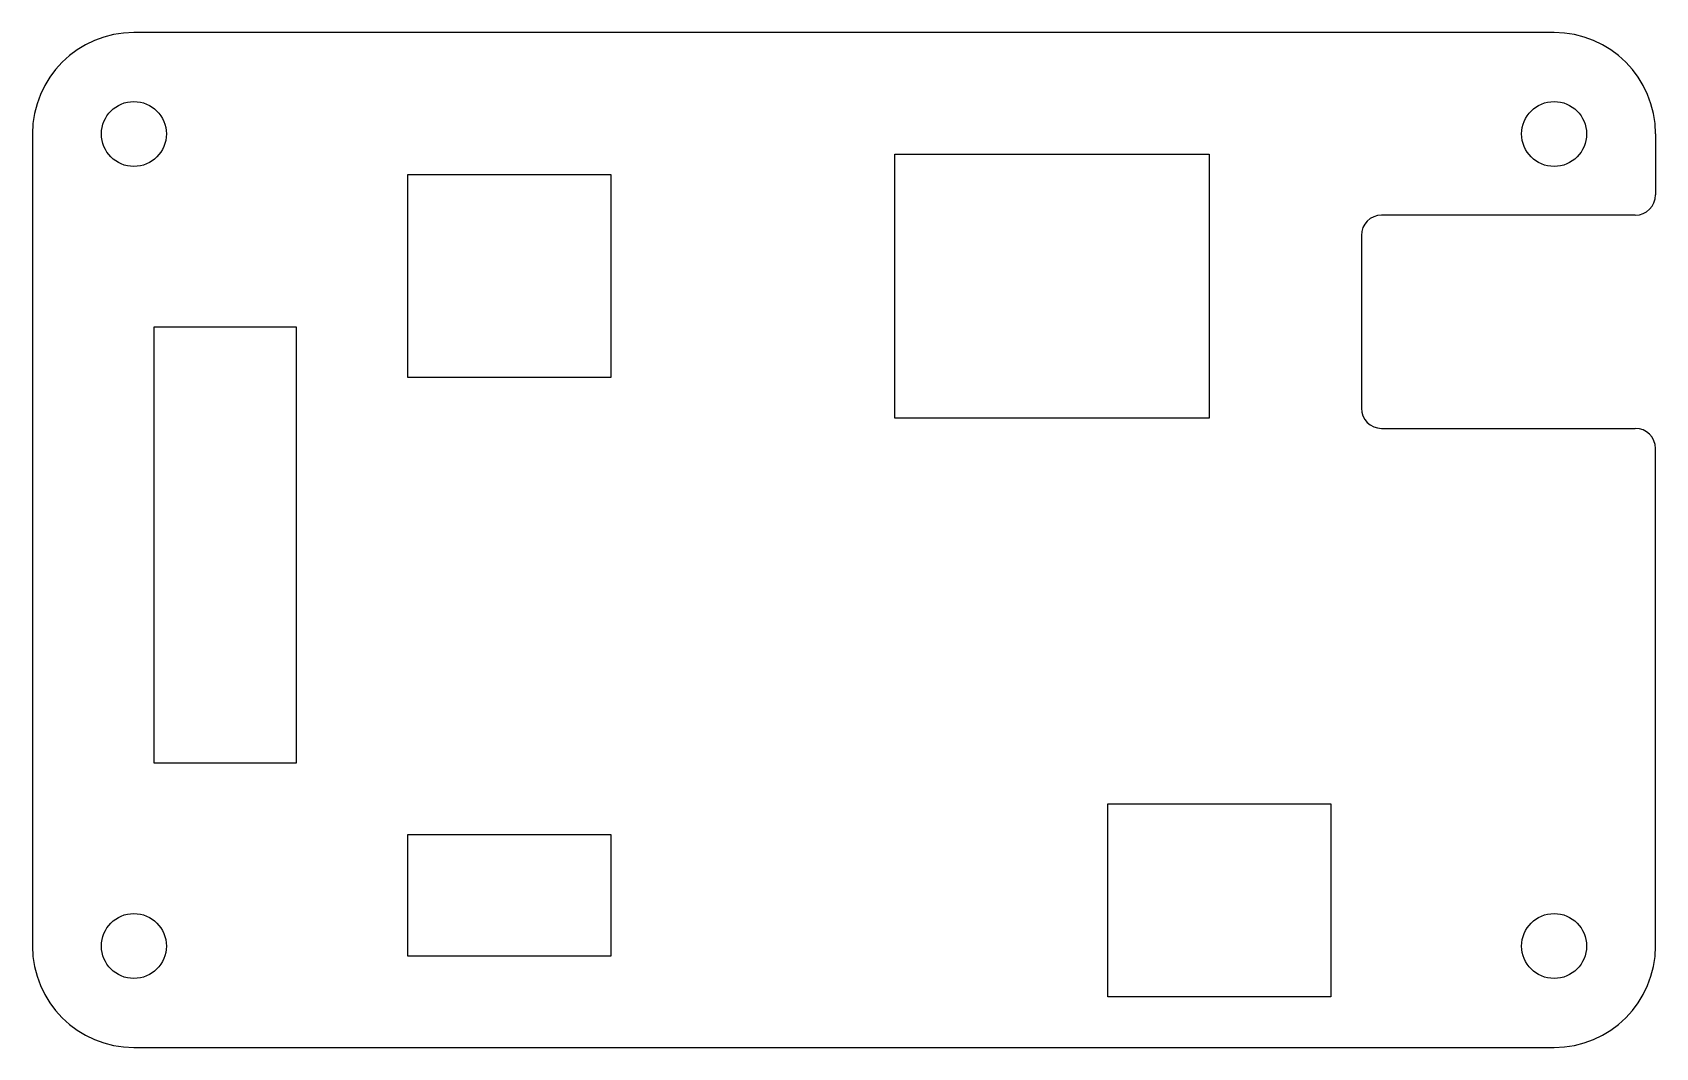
# Model space of a CAD drawing. Header units: millimetres. Extents: x 0 to 80, y 0 to 50.
import ezdxf

# ---------------------------------------------------------------- set-up
doc = ezdxf.new("R2010")
doc.units = ezdxf.units.MM
doc.layers.add('Holes', color=5, linetype='CONTINUOUS')
doc.layers.add('Outline', color=6, linetype='CONTINUOUS')

msp = doc.modelspace()

# ---------------------------------------------------------------- linework, layer by layer
at = {"layer": 'Holes', "linetype": 'ByBlock'}
for p, q in [((42.5, 44), (58, 44)), ((42.5, 31), (42.5, 44)), ((58, 44), (58, 31)), ((18.5, 43), (28.5, 43)), ((18.5, 33), (18.5, 43)), ((28.5, 43), (28.5, 33)), ((6, 35.5), (13, 35.5)), ((6, 14), (6, 35.5)), ((13, 35.5), (13, 14)), ((28.5, 33), (18.5, 33)), ((58, 31), (42.5, 31)), ((13, 14), (6, 14)), ((53, 12), (64, 12)), ((53, 2.5), (53, 12)), ((64, 12), (64, 2.5)), ((18.5, 10.5), (28.5, 10.5)), ((18.5, 4.5), (18.5, 10.5)), ((28.5, 10.5), (28.5, 4.5)), ((28.5, 4.5), (18.5, 4.5)), ((64, 2.5), (53, 2.5))]:
    msp.add_line(p, q, dxfattribs=at)
at = {"layer": 'Holes'}
for centre in [(5, 45), (75, 45), (5, 5), (75, 5)]:
    msp.add_circle(centre, 1.6, dxfattribs=at)
at = {"layer": 'Outline'}
for p, q in [((75, 50), (5, 50)), ((0, 45), (0, 5)), ((80, 5), (80, 29.5)), ((5, 0), (75, 0))]:
    msp.add_line(p, q, dxfattribs=at)
at = {"layer": 'Outline', "linetype": 'ByBlock'}
for p, q in [((80, 45), (80, 42)), ((79, 41), (66.5, 41)), ((65.5, 40), (65.5, 31.5)), ((66.5, 30.5), (79, 30.5))]:
    msp.add_line(p, q, dxfattribs=at)
at = {"layer": 'Outline'}
for centre, start, end in [((5, 45), 90, 180), ((75, 45), 0, 90), ((5, 5), 180, 270), ((75, 5), 270, 0)]:
    msp.add_arc(centre, 5, start, end, dxfattribs=at)
at = {"layer": 'Outline', "linetype": 'ByBlock'}
for centre, start, end in [((79, 42), 270, 0), ((66.5, 40), 90, 180), ((66.5, 31.5), 180, 270), ((79, 29.5), 0, 90)]:
    msp.add_arc(centre, 1, start, end, dxfattribs=at)

doc.saveas('drawing.dxf')
